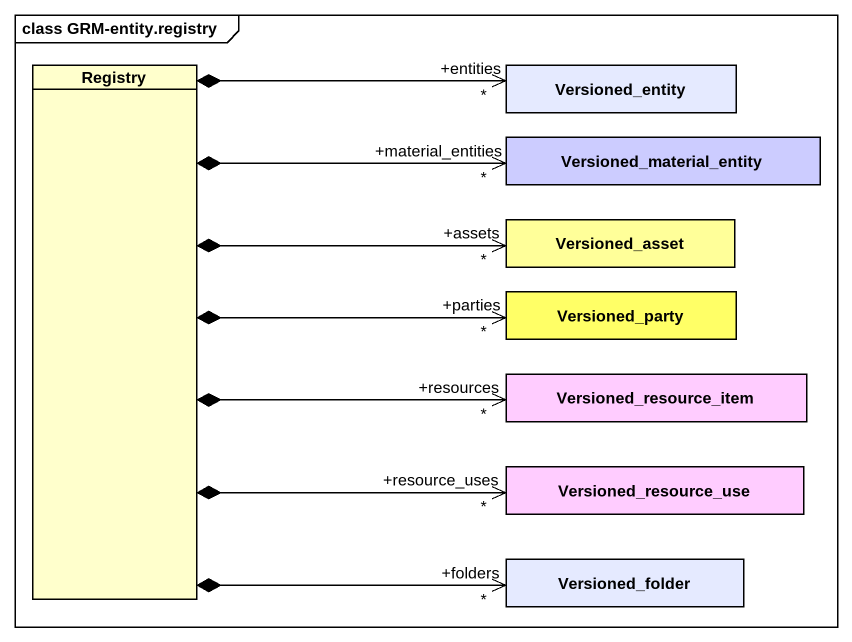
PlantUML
@startuml
mainframe class GRM-entity.registry
hide circle
hide empty members
class Registry
class Versioned_entity #E5EAFF
class Versioned_material_entity #CCCCFF
class Versioned_asset #FFFF99
class Versioned_party #FFFF66
class Versioned_resource_item #FFCCFF
class Versioned_resource_use #FFCCFF
class Versioned_folder #E5EAFF
Registry *-right-> "+entities\n*" Versioned_entity
Registry *-right-> "+folders\n*" Versioned_folder
Versioned_material_entity "+material_entities\n*" <-left-* Registry
Versioned_asset "+assets\n*" <-left-* Registry
Versioned_party "+parties\n*" <-left-* Registry
Versioned_resource_item "+resources\n*" <-left-* Registry
Versioned_resource_use "+resource_uses\n*" <-left-* Registry
@enduml
